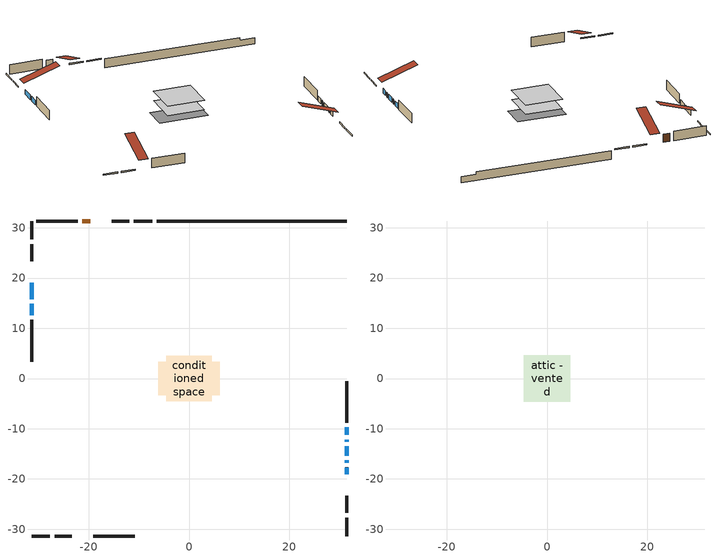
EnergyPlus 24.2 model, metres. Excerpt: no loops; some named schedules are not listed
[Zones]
conditioned space
 floor adiabatic (AdiabaticFloorConstruction): -4.58,-4.58 -4.58,4.58 4.58,4.58 4.58,-4.58 z0.45
 floor foundation (Slab1 construction): -6.13,-3.32 -6.13,3.32 6.13,3.32 6.13,-3.32 z-1.78
 wall outside (RimJoist1 construction): -7.35,31.37 -11.01,31.37 / -31.37,-31.37 -27.71,-31.37 / -31.37,31.37 -31.37,27.71 / 31.37,-31.37 31.37,-27.71 z0.45:0.75
 wall outside (RimJoist2 construction): -11.94,31.37 -15.37,31.37 / -26.79,-31.37 -23.36,-31.37 / -31.37,26.79 -31.37,23.36 / 31.37,-26.79 31.37,-23.36 z0.45:0.75
 wall outside (AdiabaticWallConstruction 1): -19.62,31.37 -21.24,31.37 z0.45:2.48
 wall outside (AdiabaticWallConstruction): 31.37,-19.1 31.37,-17.73 / 31.37,-16.8 31.37,-16.3 / 31.37,-15.37 31.37,-13.54 / 31.37,-12.62 31.37,-12.16 / -31.37,19.1 -31.37,15.8 / -31.37,14.87 -31.37,12.59 / 31.37,-11.23 31.37,-9.73 z0.45:1.67
 wall outside (Wall1 construction): -22.17,31.37 -30.44,31.37 / -19.1,-31.37 -10.83,-31.37 / -31.37,11.66 -31.37,3.38 / 31.37,-8.8 31.37,-0.53 z0.45:2.89
 wall foundation (FoundationWall1 construction): -6.42,31.37,-1.78 -6.42,31.37,0.45 27.59,31.37,0.45 27.59,31.37,-0.19 31.37,31.37,-0.19 31.37,31.37,-1.78
 window (WindowConstruction): 31.37,-19.1 31.37,-17.73 z0.45:1.67
 window (WindowConstruction 6): 31.37,-16.8 31.37,-16.3 z0.45:1.67
 window (WindowConstruction 1): 31.37,-15.37 31.37,-13.54 z0.45:1.67
 window (WindowConstruction 2): 31.37,-12.61 31.37,-12.16 z0.45:1.67
 window (WindowConstruction 3): -31.37,19.1 -31.37,15.8 z0.45:1.67
 window (WindowConstruction 4): -31.37,14.87 -31.37,12.59 z0.45:1.67
 window (WindowConstruction 5): 31.37,-11.23 31.37,-9.73 z0.45:1.67
 door (Door): -19.62,31.37 -21.24,31.37 z0.45:2.48
 ceiling adiabatic (AdiabaticFloorConstruction): 4.58,-4.58 4.58,4.58 -4.58,4.58 -4.58,-4.58 z0.45
attic - vented
 floor to conditioned space (Floor1 construction Reversed): -4.67,-4.67 -4.67,4.67 4.67,4.67 4.67,-4.67 z2.89
 roof outside (Roof1 construction): -18.69,31.37,2.89 -18.69,22.28,5.92 -16.3,22.28,5.92 -16.3,31.37,2.89; -20.03,-31.37,2.89 -20.03,-22.28,5.92 -22.43,-22.28,5.92 -22.43,-31.37,2.89; -31.37,20.03,2.89 -22.28,20.03,5.92 -22.28,22.43,5.92 -31.37,22.43,2.89; 31.37,-20.03,2.89 22.28,-20.03,5.92 22.28,-22.43,5.92 31.37,-22.43,2.89
[Building]
Building 1: Terrain=Suburbs
[Site:Location]
Saskatoon Intl AP_SK: Latitude {deg}=52.17; Longitude {deg}=-106.7; Time Zone {hr}=-6; Elevation {m}=504; Keep Site Location Information=Yes
[Site:GroundTemperature:Shallow]
-3.29371, -5.9198, -6.13011, -4.88389, 0.118965, 5.09852, 9.41553, 12.1502, 12.3826, 10.1583, 5.95142, 1.12462
[Site:WaterMainsTemperature]
Calculation Method=Schedule; Temperature Schedule=mains temperature schedule
[Material] Roughness=Rough; Thermal Absorptance=0.9
Name | Thickness {m} | Conductivity {W/m-K} | Density {kg/m3} | Specific Heat {J/kg-K} | Solar Absorptance | Visible Absorptance
asphalt or fiberglass shingles | 0.00635 | 0.162714 | 1121.4 | 1465.45 | 0.84 | 0.84
ceiling loosefill ins | 0.338667 | 0.0480833 | 16.02 | 1046.75 | 0.7 | 0.7
ceiling stud and cavity | 0.1397 | 0.615002 | 65.682 | 1177.47 | 0.7 | 0.7
concrete 4.0 in. | 0.1016 | 1.803125 | 2242.8 | 837.4 | 0.7 | 0.7
concrete 8.0 in. | 0.2032 | 1.803125 | 2242.8 | 837.4 | 0.7 | 0.7
door material | 0.04445 | 0.0451087 | 512.64 | 1214.23 | 0.7 | 0.7
exterior vertical ins | 0.00233734 | 0.029427 | 32.04 | 1214.23 | 0.7 | 0.7
floor covering | 0.0127 | 0.0433444 | 54.468 | 1339.84 | 0.6 | 0.6
floor rigid ins; wall rigid ins | 0.512978 | 0.029427 | 32.04 | 1214.23 | 0.7 | 0.7
floor stud and cavity | 0.1397 | 1.75129 | 37.0049 | 1207.88 | 0.7 | 0.7
furniture material conditioned space 1 | 0.1524 | 0.115458 | 640.8 | 1214.23 | 0.6 | 0.6
gypsum board | 0.0127 | 0.160291 | 801 | 837.4 | 0.6 | 0.6
gypsum board 1 | 0.0127 | 0.160291 | 801 | 837.4 | 0.7 | 0.7
osb sheathing 0.5 in. | 0.0127 | 0.115458 | 512.64 | 1214.23 | 0.7 | 0.7
osb sheathing 0.75 in. | 0.01905 | 0.115458 | 512.64 | 1214.23 | 0.7 | 0.7
osb sheathing 2.0 in. | 0.0508 | 0.115458 | 512.64 | 1214.23 | 0.7 | 0.7
rim joist stud and cavity | 0.0508 | 0.0310355 | 125.044 | 1163.47 | 0.6 | 0.6
rim joist stud and cavity 1 | 0.0508 | 0.271007 | 50.32683 | 1063.81 | 0.6 | 0.6
wall stud and cavity | 0.1397 | 0.114817 | 139.0536 | 1170.24 | 0.7 | 0.7
wall stud and cavity 1 | 0.0889 | 0.380278 | 52.3479 | 1209.89 | 0.7 | 0.7
wall stud and cavity 2 | 0.0889 | 0.391764 | 83.0341 | 1211.67 | 0.7 | 0.7
wood siding | 0.0254 | 0.102417 | 544.68 | 1172.36 | 0 | 0
wood siding 1; wood siding 2; wood siding 3 | 0.0254 | 0.102417 | 544.68 | 1172.36 | 0.7 | 0.7
[WindowMaterial:SimpleGlazingSystem]
Name | U-Factor {W/m2-K} | Solar Heat Gain Coefficient
WindowMaterial | 1.2855 | 0.51
WindowMaterial 1 | 1.31502 | 0.5
WindowMaterial 2 | 1.405305 | 0.46
WindowMaterial 3 | 1.21907 | 0.53
WindowMaterial 4 | 1.311618 | 0.5
WindowMaterial 5 | 2.98776 | 0.6
WindowMaterial 6 | 2.7578 | 0.6
[Construction]
AdiabaticFloorConstruction: floor stud and cavity, floor rigid ins, osb sheathing 0.75 in., floor covering
AdiabaticWallConstruction: wood siding 2, wall rigid ins, wall stud and cavity 1, gypsum board
AdiabaticWallConstruction 1: wood siding 3, wall rigid ins, wall stud and cavity 1, gypsum board
Door: door material
Floor1 construction Reversed: gypsum board, ceiling stud and cavity, ceiling loosefill ins
FoundationWall1 construction: concrete 8.0 in., gypsum board 1
furniture construction conditioned space 1: furniture material conditioned space 1
PartitionWallConstruction: gypsum board, wall stud and cavity 2, gypsum board
RimJoist1 construction: wood siding 1, osb sheathing 2.0 in., rim joist stud and cavity
RimJoist2 construction: wood siding 1, rim joist stud and cavity 1
Roof1 construction: asphalt or fiberglass shingles
Slab1 construction: concrete 4.0 in.
Wall1 construction: wood siding, osb sheathing 0.5 in., wall stud and cavity, gypsum board
WindowConstruction: WindowMaterial
WindowConstruction 1: WindowMaterial 1
WindowConstruction 2: WindowMaterial 2
WindowConstruction 3: WindowMaterial 3
WindowConstruction 4: WindowMaterial 4
WindowConstruction 5: WindowMaterial 5
WindowConstruction 6: WindowMaterial 6
[Zone] Multiplier=1; Part of Total Floor Area=Yes
Name | Volume {m3}
attic - vented | 42.946
conditioned space | 413.2
[Space]
Name | Zone | Volume {m3}
attic - vented 1 | attic - vented | 42.946
conditioned space 1 | conditioned space | 413.2
[ZoneInfiltration:EffectiveLeakageArea]
infil attic - vented 1: Zone or Space=attic - vented 1; Schedule=Always On Discrete; Effective Air Leakage Area {cm2}=2991.09; Stack Coefficient=0.000210873; Wind Coefficient=9.81139e-06
[ZoneMixing]
whole house fan mix: Zone or Space=attic - vented; Schedule=Always On Continuous; Design Flow Rate Calculation Method=Flow/Zone; Design Flow Rate {m3/s}=0; Source Zone or Space=conditioned space
[SurfaceProperty:ExposedFoundationPerimeter]
Slab1: Exposed Perimeter Calculation Method=TotalExposedPerimeter; Total Exposed Perimeter {m}=37.795
[InternalMass] Zone or ZoneList=conditioned space; Space or SpaceList=conditioned space 1
Name | Construction | Surface Area {m2}
furniture mass conditioned space 1 | furniture construction conditioned space 1 | 66.1198
partition wall mass | PartitionWallConstruction | 165.3
[Lights]
interior lighting: Zone or ZoneList or Space or SpaceList=conditioned space 1; Schedule=interior lighting schedule; Design Level Calculation Method=LightingLevel; Lighting Level {W}=343.2; Return Air Fraction=0; Fraction Radiant=0.6; Fraction Visible=0.2; Fraction Replaceable=1
[People]
occupants: Zone or ZoneList or Space or SpaceList=conditioned space 1; Number of People Schedule=occupants schedule; Number of People Calculation Method=People; Number of People=3; Fraction Radiant=0.314171; Sensible Heat Fraction=0.56303; Activity Level Schedule=occupants activity schedule; Carbon Dioxide Generation Rate {m3/s-W}=0; Enable ASHRAE 55 Comfort Warnings=No; Mean Radiant Temperature Calculation Type=EnclosureAveraged
[ElectricEquipment] Zone or ZoneList or Space or SpaceList=conditioned space 1; Design Level Calculation Method=EquipmentLevel
Name | Schedule | Design Level {W} | Fraction Latent | Fraction Radiant | Fraction Lost
clothes dryer | clothes dryer schedule | 140.772 | 0.015 | 0.081 | 0.85
clothes washer | clothes washer schedule | 32.1985 | 0.03 | 0.162 | 0.7
cooking range | cooking range schedule | 215.147 | 0.08 | 0.432 | 0.2
dishwasher | dishwasher schedule | 66.8632 | 0.3 | 0.18 | 0.4
fridge | fridge schedule | 72.9452 | 0 | 0.6 | 0
mech vent house fan | mech vent house fan schedule | 0 | 0 | 0 | 1
mech vent house fan cfis | mech vent house fan cfis schedule | 0 | 0 | 0 | 0
misc plug loads | misc plug loads schedule | 494.7 | 0.045 | 0.513 | 0.1
whole house fan | Always On Discrete | 0 | 0 | 0 | 1
[OtherEquipment] Zone or ZoneList or Space or SpaceList=conditioned space 1; Design Level Calculation Method=EquipmentLevel
Name | Fuel Type | Schedule | Design Level {W} | Fraction Latent | Fraction Radiant | Fraction Lost
clothes dryer 1 | Electricity | clothes dryer schedule | 0 | 0.015 | 0.081 | 0.85
cooking range 1 | Electricity | cooking range schedule | 0 | 0.08 | 0.432 | 0.2
general water use latent | None | general water use schedule | 62.594 | 1 | 0 | 0
general water use sensible | None | general water use schedule | -61.6891 | 0 | 0.6 | 0
mech vent house fan latent load | None | Always On Discrete | 0 | 1 | 0 | 0
mech vent house fan sensible load | None | Always On Discrete | 0 | 0 | 0 | 0
water heater energy adjustment1 | NaturalGas | Always On Discrete | 0.01 | 0 | 0 | 1
[ZoneInfiltration:DesignFlowRate] Zone or ZoneList or Space or SpaceList=conditioned space 1; Schedule=Always On Discrete; Design Flow Rate Calculation Method=Flow/Zone; Design Flow Rate {m3/s}=0
infil flow; natural vent flow; whole house fan flow
[AvailabilityManager:Scheduled]
central ac and furnace airloop Availability Manager: Schedule=Always On Discrete
[Foundation:Kiva]
Foundation Kiva 1: Initial Indoor Air Temperature {C}=21; Wall Height Above Grade {m}=0.450007; Wall Depth Below Slab {m}=0.2032; Custom Block Material Name 1=exterior vertical ins; Custom Block Depth 1 {m}=2.23001; Custom Block X Position 1 {m}=0.2159; Custom Block Z Position 1 {m}=0
[Foundation:Kiva:Settings]
Soil Conductivity {W/m-K}=0.849921; Soil Density {kg/m3}=1842.3; Soil Specific Heat {J/kg-K}=418.7; Ground Solar Absorptivity=0.9; Ground Thermal Absorptivity=0.9; Ground Surface Roughness {m}=0.03; Far-Field Width {m}=40; Deep-Ground Boundary Condition=ZeroFlux; Deep-Ground Depth {m}=40; Minimum Cell Dimension {m}=0.2; Maximum Cell Growth Coefficient=3; Simulation Timestep=Timestep
[Exterior:Lights]
exterior lighting: Schedule=exterior lighting schedule; Design Level {W}=75.6
[EnergyManagementSystem:GlobalVariable]
central_ac_and_furnace_airloop_Fan_RTF
infil_program_Qfan
infil_program_Qinf
natural_vent_program_Qnv
natural_vent_program_Qwhf
[EnergyManagementSystem:Sensor]
Name | Output:Variable or Output:Meter Index Key | Output:Variable or Output:Meter
airflow_gain | infil flow | Infiltration Sensible Heat Gain Energy
airflow_gain_1 | natural vent flow | Infiltration Sensible Heat Gain Energy
airflow_gain_2 | whole house fan flow | Infiltration Sensible Heat Gain Energy
airflow_loss | infil flow | Infiltration Sensible Heat Loss Energy
airflow_loss_1 | natural vent flow | Infiltration Sensible Heat Loss Energy
airflow_loss_2 | whole house fan flow | Infiltration Sensible Heat Loss Energy
clg_load_cond |  | Cooling:EnergyTransfer:Zone:CONDITIONED SPACE
clg_sp_s; clg_sp_s_1 | cooling setpoint | Schedule Value
clothes_dryer_exhaust_0_sch_s | clothes dryer exhaust 0 schedule | Schedule Value
cool_season | cooling season schedule | Schedule Value
htg_load_cond |  | Heating:EnergyTransfer:Zone:CONDITIONED SPACE
htg_sp_s; htg_sp_s_1 | heating setpoint | Schedule Value
ig_ee_conv | clothes dryer | Electric Equipment Convective Heating Energy
ig_ee_conv_2 | cooking range | Electric Equipment Convective Heating Energy
ig_ee_conv_4 | fridge | Electric Equipment Convective Heating Energy
ig_ee_conv_5 | misc plug loads | Electric Equipment Convective Heating Energy
ig_ee_conv_6 | whole house fan | Electric Equipment Convective Heating Energy
ig_ee_rad | clothes dryer | Electric Equipment Radiant Heating Energy
ig_ee_rad_2 | cooking range | Electric Equipment Radiant Heating Energy
ig_ee_rad_4 | fridge | Electric Equipment Radiant Heating Energy
ig_ee_rad_5 | misc plug loads | Electric Equipment Radiant Heating Energy
ig_ee_rad_6 | whole house fan | Electric Equipment Radiant Heating Energy
ig_lgt_conv | interior lighting | Lights Convective Heating Energy
ig_lgt_rad | interior lighting | Lights Radiant Heating Energy
ig_lgt_vis | interior lighting | Lights Visible Radiation Heating Energy
ig_oe_conv | clothes dryer 1 | Other Equipment Convective Heating Energy
ig_oe_conv_1 | cooking range 1 | Other Equipment Convective Heating Energy
ig_oe_conv_2 | general water use latent | Other Equipment Convective Heating Energy
ig_oe_conv_3 | general water use sensible | Other Equipment Convective Heating Energy
ig_oe_conv_4 | water heater energy adjustment1 | Other Equipment Convective Heating Energy
ig_oe_rad | clothes dryer 1 | Other Equipment Radiant Heating Energy
ig_oe_rad_1 | cooking range 1 | Other Equipment Radiant Heating Energy
ig_oe_rad_2 | general water use latent | Other Equipment Radiant Heating Energy
ig_oe_rad_3 | general water use sensible | Other Equipment Radiant Heating Energy
ig_oe_rad_4 | water heater energy adjustment1 | Other Equipment Radiant Heating Energy
ig_ppl_conv | occupants | People Convective Heating Energy
ig_ppl_rad | occupants | People Radiant Heating Energy
im_conv | furniture mass conditioned space 1 | Surface Inside Face Convection Heat Gain Energy
im_conv_1 | partition wall mass | Surface Inside Face Convection Heat Gain Energy
im_ig | furniture mass conditioned space 1 | Surface Inside Face Internal Gains Radiation Heat Gain Energy
im_ig_1 | partition wall mass | Surface Inside Face Internal Gains Radiation Heat Gain Energy
im_lgt | furniture mass conditioned space 1 | Surface Inside Face Lights Radiation Heat Gain Energy
im_lgt_1 | partition wall mass | Surface Inside Face Lights Radiation Heat Gain Energy
im_sol | furniture mass conditioned space 1 | Surface Inside Face Solar Radiation Heat Gain Energy
im_sol_1 | partition wall mass | Surface Inside Face Solar Radiation Heat Gain Energy
im_surf | furniture mass conditioned space 1 | Surface Inside Face Net Surface Thermal Radiation Heat Gain Energy
im_surf_1 | partition wall mass | Surface Inside Face Net Surface Thermal Radiation Heat Gain Energy
mv_conv | mech vent house fan | Electric Equipment Convective Heating Energy
mv_conv_1 | mech vent house fan cfis | Electric Equipment Convective Heating Energy
mv_conv_2 | mech vent house fan latent load | Other Equipment Convective Heating Energy
mv_conv_3 | mech vent house fan sensible load | Other Equipment Convective Heating Energy
mv_rad | mech vent house fan | Electric Equipment Radiant Heating Energy
mv_rad_1 | mech vent house fan cfis | Electric Equipment Radiant Heating Energy
mv_rad_2 | mech vent house fan latent load | Other Equipment Radiant Heating Energy
mv_rad_3 | mech vent house fan sensible load | Other Equipment Radiant Heating Energy
natural_vent_s | natural vent schedule | Schedule Value
out_pb_s |  | Site Outdoor Air Barometric Pressure
out_wt_s |  | Site Outdoor Air Humidity Ratio
site_vw_s |  | Site Wind Speed
ss_back_out | Window1 | Surface Window Shortwave from Zone Back Out Window Heat Transfer Rate
ss_back_out_1 | Window11 | Surface Window Shortwave from Zone Back Out Window Heat Transfer Rate
ss_back_out_2 | Window2 | Surface Window Shortwave from Zone Back Out Window Heat Transfer Rate
ss_back_out_3 | Window4 | Surface Window Shortwave from Zone Back Out Window Heat Transfer Rate
ss_back_out_4 | Window5 | Surface Window Shortwave from Zone Back Out Window Heat Transfer Rate
ss_back_out_5 | Window6 | Surface Window Shortwave from Zone Back Out Window Heat Transfer Rate
ss_back_out_6 | Window8 | Surface Window Shortwave from Zone Back Out Window Heat Transfer Rate
ss_conv | Door1 | Surface Inside Face Convection Heat Gain Energy
ss_conv_1 | Window1 | Surface Inside Face Convection Heat Gain Energy
ss_conv_2 | Window11 | Surface Inside Face Convection Heat Gain Energy
ss_conv_3 | Window2 | Surface Inside Face Convection Heat Gain Energy
ss_conv_4 | Window4 | Surface Inside Face Convection Heat Gain Energy
ss_conv_5 | Window5 | Surface Inside Face Convection Heat Gain Energy
ss_conv_6 | Window6 | Surface Inside Face Convection Heat Gain Energy
ss_conv_7 | Window8 | Surface Inside Face Convection Heat Gain Energy
ss_ig | Door1 | Surface Inside Face Internal Gains Radiation Heat Gain Energy
ss_ig_1 | Window1 | Surface Inside Face Internal Gains Radiation Heat Gain Energy
ss_ig_2 | Window11 | Surface Inside Face Internal Gains Radiation Heat Gain Energy
ss_ig_3 | Window2 | Surface Inside Face Internal Gains Radiation Heat Gain Energy
ss_ig_4 | Window4 | Surface Inside Face Internal Gains Radiation Heat Gain Energy
ss_ig_5 | Window5 | Surface Inside Face Internal Gains Radiation Heat Gain Energy
ss_ig_6 | Window6 | Surface Inside Face Internal Gains Radiation Heat Gain Energy
ss_ig_7 | Window8 | Surface Inside Face Internal Gains Radiation Heat Gain Energy
ss_lgt | Door1 | Surface Inside Face Lights Radiation Heat Gain Energy
ss_sol | Door1 | Surface Inside Face Solar Radiation Heat Gain Energy
ss_surf | Door1 | Surface Inside Face Net Surface Thermal Radiation Heat Gain Energy
ss_surf_1 | Window1 | Surface Inside Face Net Surface Thermal Radiation Heat Gain Energy
ss_surf_2 | Window11 | Surface Inside Face Net Surface Thermal Radiation Heat Gain Energy
ss_surf_3 | Window2 | Surface Inside Face Net Surface Thermal Radiation Heat Gain Energy
ss_surf_4 | Window4 | Surface Inside Face Net Surface Thermal Radiation Heat Gain Energy
ss_surf_5 | Window5 | Surface Inside Face Net Surface Thermal Radiation Heat Gain Energy
ss_surf_6 | Window6 | Surface Inside Face Net Surface Thermal Radiation Heat Gain Energy
ss_surf_7 | Window8 | Surface Inside Face Net Surface Thermal Radiation Heat Gain Energy
ss_trans_in | Window1 | Surface Window Transmitted Solar Radiation Rate
ss_trans_in_1 | Window11 | Surface Window Transmitted Solar Radiation Rate
ss_trans_in_2 | Window2 | Surface Window Transmitted Solar Radiation Rate
ss_trans_in_3 | Window4 | Surface Window Transmitted Solar Radiation Rate
ss_trans_in_4 | Window5 | Surface Window Transmitted Solar Radiation Rate
ss_trans_in_5 | Window6 | Surface Window Transmitted Solar Radiation Rate
ss_trans_in_6 | Window8 | Surface Window Transmitted Solar Radiation Rate
ss_trans_out | Window1 | Surface Inside Face Initial Transmitted Diffuse Transmitted Out Window Solar Radiation Rate
ss_trans_out_1 | Window11 | Surface Inside Face Initial Transmitted Diffuse Transmitted Out Window Solar Radiation Rate
ss_trans_out_2 | Window2 | Surface Inside Face Initial Transmitted Diffuse Transmitted Out Window Solar Radiation Rate
ss_trans_out_3 | Window4 | Surface Inside Face Initial Transmitted Diffuse Transmitted Out Window Solar Radiation Rate
ss_trans_out_4 | Window5 | Surface Inside Face Initial Transmitted Diffuse Transmitted Out Window Solar Radiation Rate
ss_trans_out_5 | Window6 | Surface Inside Face Initial Transmitted Diffuse Transmitted Out Window Solar Radiation Rate
ss_trans_out_6 | Window8 | Surface Inside Face Initial Transmitted Diffuse Transmitted Out Window Solar Radiation Rate
s_conv | Floor1 | Surface Inside Face Convection Heat Gain Energy
s_conv_1 | FoundationWall1 | Surface Inside Face Convection Heat Gain Energy
s_conv_10 | RimJoist2:270 | Surface Inside Face Convection Heat Gain Energy
s_conv_11 | RimJoist2:90 | Surface Inside Face Convection Heat Gain Energy
s_conv_12 | Slab1 | Surface Inside Face Convection Heat Gain Energy
s_conv_13 | Wall1:0 | Surface Inside Face Convection Heat Gain Energy
s_conv_14 | Wall1:180 | Surface Inside Face Convection Heat Gain Energy
s_conv_15 | Wall1:270 | Surface Inside Face Convection Heat Gain Energy
s_conv_16 | Wall1:90 | Surface Inside Face Convection Heat Gain Energy
s_conv_2 | inferred conditioned ceiling | Surface Inside Face Convection Heat Gain Energy
s_conv_3 | inferred conditioned floor | Surface Inside Face Convection Heat Gain Energy
s_conv_4 | RimJoist1:0 | Surface Inside Face Convection Heat Gain Energy
s_conv_5 | RimJoist1:180 | Surface Inside Face Convection Heat Gain Energy
s_conv_6 | RimJoist1:270 | Surface Inside Face Convection Heat Gain Energy
s_conv_7 | RimJoist1:90 | Surface Inside Face Convection Heat Gain Energy
s_conv_8 | RimJoist2:0 | Surface Inside Face Convection Heat Gain Energy
s_conv_9 | RimJoist2:180 | Surface Inside Face Convection Heat Gain Energy
s_ig | Floor1 | Surface Inside Face Internal Gains Radiation Heat Gain Energy
s_ig_1 | FoundationWall1 | Surface Inside Face Internal Gains Radiation Heat Gain Energy
s_ig_10 | RimJoist2:270 | Surface Inside Face Internal Gains Radiation Heat Gain Energy
s_ig_11 | RimJoist2:90 | Surface Inside Face Internal Gains Radiation Heat Gain Energy
s_ig_12 | Slab1 | Surface Inside Face Internal Gains Radiation Heat Gain Energy
s_ig_13 | Wall1:0 | Surface Inside Face Internal Gains Radiation Heat Gain Energy
s_ig_14 | Wall1:180 | Surface Inside Face Internal Gains Radiation Heat Gain Energy
s_ig_15 | Wall1:270 | Surface Inside Face Internal Gains Radiation Heat Gain Energy
s_ig_16 | Wall1:90 | Surface Inside Face Internal Gains Radiation Heat Gain Energy
s_ig_2 | inferred conditioned ceiling | Surface Inside Face Internal Gains Radiation Heat Gain Energy
s_ig_3 | inferred conditioned floor | Surface Inside Face Internal Gains Radiation Heat Gain Energy
s_ig_4 | RimJoist1:0 | Surface Inside Face Internal Gains Radiation Heat Gain Energy
s_ig_5 | RimJoist1:180 | Surface Inside Face Internal Gains Radiation Heat Gain Energy
s_ig_6 | RimJoist1:270 | Surface Inside Face Internal Gains Radiation Heat Gain Energy
s_ig_7 | RimJoist1:90 | Surface Inside Face Internal Gains Radiation Heat Gain Energy
s_ig_8 | RimJoist2:0 | Surface Inside Face Internal Gains Radiation Heat Gain Energy
s_ig_9 | RimJoist2:180 | Surface Inside Face Internal Gains Radiation Heat Gain Energy
s_lgt | Floor1 | Surface Inside Face Lights Radiation Heat Gain Energy
s_lgt_1 | FoundationWall1 | Surface Inside Face Lights Radiation Heat Gain Energy
s_lgt_10 | RimJoist2:270 | Surface Inside Face Lights Radiation Heat Gain Energy
s_lgt_11 | RimJoist2:90 | Surface Inside Face Lights Radiation Heat Gain Energy
s_lgt_12 | Slab1 | Surface Inside Face Lights Radiation Heat Gain Energy
s_lgt_13 | Wall1:0 | Surface Inside Face Lights Radiation Heat Gain Energy
s_lgt_14 | Wall1:180 | Surface Inside Face Lights Radiation Heat Gain Energy
s_lgt_15 | Wall1:270 | Surface Inside Face Lights Radiation Heat Gain Energy
s_lgt_16 | Wall1:90 | Surface Inside Face Lights Radiation Heat Gain Energy
s_lgt_2 | inferred conditioned ceiling | Surface Inside Face Lights Radiation Heat Gain Energy
s_lgt_3 | inferred conditioned floor | Surface Inside Face Lights Radiation Heat Gain Energy
s_lgt_4 | RimJoist1:0 | Surface Inside Face Lights Radiation Heat Gain Energy
s_lgt_5 | RimJoist1:180 | Surface Inside Face Lights Radiation Heat Gain Energy
s_lgt_6 | RimJoist1:270 | Surface Inside Face Lights Radiation Heat Gain Energy
s_lgt_7 | RimJoist1:90 | Surface Inside Face Lights Radiation Heat Gain Energy
s_lgt_8 | RimJoist2:0 | Surface Inside Face Lights Radiation Heat Gain Energy
s_lgt_9 | RimJoist2:180 | Surface Inside Face Lights Radiation Heat Gain Energy
s_sol | Floor1 | Surface Inside Face Solar Radiation Heat Gain Energy
s_sol_1 | FoundationWall1 | Surface Inside Face Solar Radiation Heat Gain Energy
s_sol_10 | RimJoist2:270 | Surface Inside Face Solar Radiation Heat Gain Energy
s_sol_11 | RimJoist2:90 | Surface Inside Face Solar Radiation Heat Gain Energy
s_sol_12 | Slab1 | Surface Inside Face Solar Radiation Heat Gain Energy
s_sol_13 | Wall1:0 | Surface Inside Face Solar Radiation Heat Gain Energy
s_sol_14 | Wall1:180 | Surface Inside Face Solar Radiation Heat Gain Energy
s_sol_15 | Wall1:270 | Surface Inside Face Solar Radiation Heat Gain Energy
s_sol_16 | Wall1:90 | Surface Inside Face Solar Radiation Heat Gain Energy
s_sol_2 | inferred conditioned ceiling | Surface Inside Face Solar Radiation Heat Gain Energy
s_sol_3 | inferred conditioned floor | Surface Inside Face Solar Radiation Heat Gain Energy
s_sol_4 | RimJoist1:0 | Surface Inside Face Solar Radiation Heat Gain Energy
s_sol_5 | RimJoist1:180 | Surface Inside Face Solar Radiation Heat Gain Energy
s_sol_6 | RimJoist1:270 | Surface Inside Face Solar Radiation Heat Gain Energy
s_sol_7 | RimJoist1:90 | Surface Inside Face Solar Radiation Heat Gain Energy
s_sol_8 | RimJoist2:0 | Surface Inside Face Solar Radiation Heat Gain Energy
s_sol_9 | RimJoist2:180 | Surface Inside Face Solar Radiation Heat Gain Energy
s_surf | Floor1 | Surface Inside Face Net Surface Thermal Radiation Heat Gain Energy
s_surf_1 | FoundationWall1 | Surface Inside Face Net Surface Thermal Radiation Heat Gain Energy
s_surf_10 | RimJoist2:270 | Surface Inside Face Net Surface Thermal Radiation Heat Gain Energy
s_surf_11 | RimJoist2:90 | Surface Inside Face Net Surface Thermal Radiation Heat Gain Energy
s_surf_12 | Slab1 | Surface Inside Face Net Surface Thermal Radiation Heat Gain Energy
s_surf_13 | Wall1:0 | Surface Inside Face Net Surface Thermal Radiation Heat Gain Energy
s_surf_14 | Wall1:180 | Surface Inside Face Net Surface Thermal Radiation Heat Gain Energy
s_surf_15 | Wall1:270 | Surface Inside Face Net Surface Thermal Radiation Heat Gain Energy
s_surf_16 | Wall1:90 | Surface Inside Face Net Surface Thermal Radiation Heat Gain Energy
s_surf_2 | inferred conditioned ceiling | Surface Inside Face Net Surface Thermal Radiation Heat Gain Energy
s_surf_3 | inferred conditioned floor | Surface Inside Face Net Surface Thermal Radiation Heat Gain Energy
s_surf_4 | RimJoist1:0 | Surface Inside Face Net Surface Thermal Radiation Heat Gain Energy
